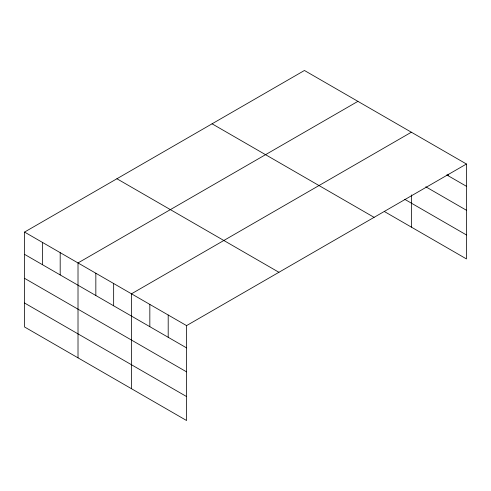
<?xml version="1.0" encoding="UTF-8"?>
<svg xmlns="http://www.w3.org/2000/svg" width="491" height="491" viewBox="0 0 491 491"><rect width="100%" height="100%" fill="white"/><g stroke="black" fill="none" stroke-linecap="round" stroke-linejoin="round"><path stroke-width="0.74" d="M466.45 164.019L304.438 70.483L24.55 232.077L24.55 326.981L186.562 420.517L186.562 325.613L466.45 164.019L466.45 258.923L384.306 211.492M357.902 101.355L78.014 262.943L78.014 357.847M411.366 132.22L131.478 293.814L131.478 388.712M446.779 174.937L466.45 186.298M425.795 186.789L466.45 210.265M404.768 199.34L466.45 234.956M212.075 123.812L374.087 217.347M116.913 178.755L278.925 272.29M24.55 232.077L186.562 325.613M24.55 254.356L186.562 347.892M24.55 278.323L186.562 371.859M24.55 303.015L186.562 396.55M448.087 174.213L448.087 175.698M411.366 194.921L411.366 227.118M168.198 315.013L168.198 337.292M149.835 304.414L149.835 326.687M113.654 283.522L113.654 305.801M95.837 273.235L95.837 295.508M60.19 252.656L60.19 274.935M42.373 242.37L42.373 264.643"/></g></svg>
